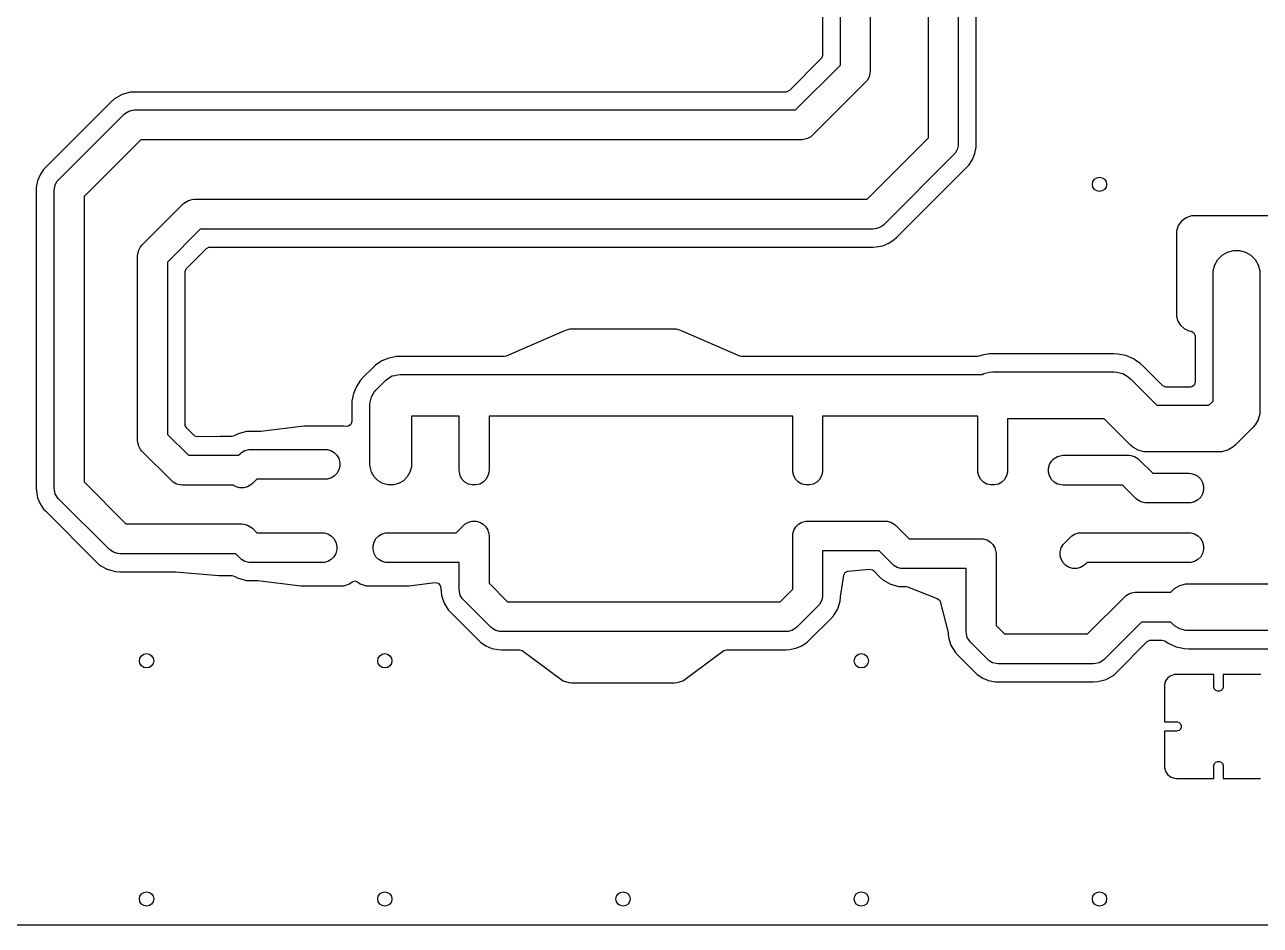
# Model space of a CAD drawing. Header units: inches. Extents: x 5.8 to 18, y -6.4 to -1.3.
# Drawn here: x 15.233 to 16.271, y -6.36 to -5.604 of the extents above; entities that cross this region are included whole.
import ezdxf

# ---------------------------------------------------------------- set-up
doc = ezdxf.new("R2010")
doc.units = ezdxf.units.IN
doc.header["$MEASUREMENT"] = 0
doc.layers.add('F.Cu', color=13, linetype='CONTINUOUS', true_color=0xc83434)

msp = doc.modelspace()

# ---------------------------------------------------------------- linework, layer by layer
at = {"layer": 'F.Cu', "linetype": 'CONTINUOUS'}
for p, q in [((15.9029, -4.9034), (15.9029, -5.6301)), ((15.9181, -5.6381), (15.9181, -5.2982)), ((15.9431, -5.3107), (15.9431, -5.6432)), ((15.9919, -5.6992), (15.9919, -5.4519)), ((16.0169, -5.4644), (16.0169, -5.7044)), ((16.0321, -5.7043), (16.0321, -5.589)), ((15.9029, -5.6301), (15.9021, -5.6324)), ((15.9017, -5.6329), (15.8753, -5.6595)), ((15.8804, -5.6757), (15.9181, -5.6381)), ((15.9021, -5.6324), (15.9017, -5.6329)), ((15.9394, -5.6521), (15.8944, -5.6971)), ((15.9405, -5.6509), (15.9394, -5.6521)), ((15.9421, -5.648), (15.9405, -5.6509)), ((15.9429, -5.6449), (15.9421, -5.648)), ((15.9431, -5.6432), (15.9429, -5.6449)), ((15.315, -5.6627), (15.3086, -5.6663)), ((15.3221, -5.6608), (15.315, -5.6627)), ((15.3257, -5.6607), (15.3221, -5.6608)), ((15.8725, -5.6607), (15.3257, -5.6607)), ((15.8731, -5.6606), (15.8725, -5.6607)), ((15.8753, -5.6595), (15.8731, -5.6606)), ((15.306, -5.6688), (15.2511, -5.7237)), ((15.3086, -5.6663), (15.306, -5.6688)), ((15.2617, -5.7344), (15.3167, -5.6794)), ((15.3167, -5.6794), (15.3179, -5.6783)), ((15.3179, -5.6783), (15.3208, -5.6767)), ((15.3208, -5.6767), (15.3239, -5.6759)), ((15.3239, -5.6759), (15.3256, -5.6757)), ((15.3256, -5.6757), (15.8804, -5.6757)), ((15.3307, -5.7007), (15.2831, -5.7484)), ((15.8856, -5.7007), (15.3307, -5.7007)), ((15.8872, -5.7006), (15.8856, -5.7007)), ((15.8903, -5.6998), (15.8872, -5.7006)), ((15.8932, -5.6982), (15.8903, -5.6998)), ((15.8944, -5.6971), (15.8932, -5.6982)), ((15.9404, -5.7507), (15.9919, -5.6992)), ((16.0169, -5.7044), (16.0168, -5.706)), ((16.032, -5.707), (16.0321, -5.7043)), ((16.0133, -5.7132), (15.9544, -5.7721)), ((16.0144, -5.712), (16.0133, -5.7132)), ((16.0157, -5.7096), (16.0144, -5.712)), ((16.0144, -5.712), (16.0144, -5.712)), ((16.016, -5.7091), (16.0157, -5.7096)), ((16.0168, -5.706), (16.016, -5.7091)), ((16.0289, -5.7174), (16.031, -5.7124)), ((16.031, -5.7124), (16.032, -5.707)), ((15.2511, -5.7237), (15.2492, -5.7256)), ((15.9652, -5.7827), (16.024, -5.724)), ((16.024, -5.724), (16.0258, -5.722)), ((16.0258, -5.722), (16.0289, -5.7174)), ((15.2441, -5.7352), (15.243, -5.7406)), ((15.2462, -5.7302), (15.2441, -5.7352)), ((15.2492, -5.7256), (15.2462, -5.7302)), ((15.259, -5.7385), (15.2606, -5.7356)), ((15.2606, -5.7356), (15.2617, -5.7344)), ((15.243, -5.7406), (15.243, -5.7433)), ((15.243, -5.7433), (15.243, -5.9932)), ((15.2581, -5.7432), (15.2582, -5.7416)), ((15.2581, -5.9932), (15.2581, -5.7432)), ((15.2582, -5.7416), (15.259, -5.7385)), ((15.2831, -5.7484), (15.2831, -5.9881)), ((15.3317, -5.7894), (15.3667, -5.7544)), ((15.3667, -5.7544), (15.3679, -5.7533)), ((15.3679, -5.7533), (15.3708, -5.7517)), ((15.3708, -5.7517), (15.3739, -5.7509)), ((15.3739, -5.7509), (15.3756, -5.7507)), ((15.3756, -5.7507), (15.9404, -5.7507)), ((16.2083, -5.7662), (16.2045, -5.769)), ((16.2129, -5.7647), (16.2083, -5.7662)), ((16.2153, -5.7646), (16.2129, -5.7647)), ((16.286, -5.7646), (16.2153, -5.7646)), ((15.3807, -5.7757), (15.3531, -5.8034)), ((15.9456, -5.7757), (15.3807, -5.7757)), ((15.9472, -5.7756), (15.9456, -5.7757)), ((15.9503, -5.7748), (15.9472, -5.7756)), ((15.9532, -5.7732), (15.9503, -5.7748)), ((15.9544, -5.7721), (15.9532, -5.7732)), ((16.2017, -5.7728), (16.2002, -5.7774)), ((16.2045, -5.769), (16.2017, -5.7728)), ((15.9536, -5.7897), (15.9586, -5.7876)), ((15.9586, -5.7876), (15.9632, -5.7846)), ((15.9632, -5.7846), (15.9652, -5.7827)), ((16.2002, -5.7774), (16.2001, -5.7798)), ((16.2001, -5.7798), (16.2001, -5.8468)), ((15.3281, -5.7982), (15.3282, -5.7966)), ((15.3282, -5.7966), (15.329, -5.7935)), ((15.329, -5.7935), (15.3306, -5.7906)), ((15.3306, -5.7906), (15.3317, -5.7894)), ((15.3693, -5.8086), (15.3858, -5.792)), ((15.3858, -5.792), (15.388, -5.7909)), ((15.388, -5.7909), (15.3886, -5.7909)), ((15.3886, -5.7909), (15.9455, -5.7909)), ((15.9455, -5.7909), (15.9482, -5.7908)), ((15.9482, -5.7908), (15.9536, -5.7897)), ((16.2349, -5.8013), (16.2386, -5.7976)), ((16.2386, -5.7976), (16.243, -5.7951)), ((16.243, -5.7951), (16.248, -5.7937)), ((16.248, -5.7937), (16.2531, -5.7937)), ((16.2531, -5.7937), (16.2581, -5.7951)), ((16.2581, -5.7951), (16.2625, -5.7976)), ((16.2625, -5.7976), (16.2662, -5.8013)), ((15.3281, -5.9532), (15.3281, -5.7982)), ((15.3531, -5.8034), (15.3531, -5.9481)), ((16.231, -5.8107), (16.2324, -5.8057)), ((16.2324, -5.8057), (16.2349, -5.8013)), ((16.2662, -5.8013), (16.2687, -5.8057)), ((16.2687, -5.8057), (16.2701, -5.8107)), ((15.3681, -5.8114), (15.3689, -5.809)), ((15.3681, -5.9401), (15.3681, -5.8114)), ((15.3689, -5.809), (15.3693, -5.8086)), ((16.2309, -5.8132), (16.231, -5.8107)), ((16.2309, -5.9201), (16.2309, -5.8132)), ((16.2701, -5.8107), (16.2702, -5.8132)), ((16.2702, -5.8132), (16.2702, -5.9282)), ((16.2001, -5.8468), (16.2002, -5.8489)), ((16.2002, -5.8489), (16.2013, -5.853)), ((15.6909, -5.8599), (15.6879, -5.8606)), ((15.6924, -5.8599), (15.6909, -5.8599)), ((15.7787, -5.8599), (15.6924, -5.8599)), ((15.7802, -5.8599), (15.7787, -5.8599)), ((15.7833, -5.8606), (15.7802, -5.8599)), ((16.2013, -5.853), (16.2036, -5.8565)), ((16.2036, -5.8565), (16.2067, -5.8593)), ((16.2067, -5.8593), (16.2105, -5.8612)), ((15.6865, -5.8611), (15.6375, -5.8824)), ((15.6879, -5.8606), (15.6865, -5.8611)), ((15.7847, -5.8612), (15.7833, -5.8606)), ((15.8337, -5.8824), (15.7847, -5.8612)), ((16.2105, -5.8612), (16.2126, -5.8616)), ((16.2126, -5.8616), (16.2148, -5.8628)), ((16.2148, -5.8628), (16.2158, -5.8651)), ((16.2158, -5.8651), (16.2159, -5.8655)), ((16.2159, -5.8655), (16.2159, -5.9045)), ((16.043, -5.8806), (16.0372, -5.8816)), ((16.0459, -5.8806), (16.043, -5.8806)), ((16.1476, -5.8806), (16.0459, -5.8806)), ((16.151, -5.8807), (16.1476, -5.8806)), ((16.1578, -5.882), (16.151, -5.8807)), ((15.5278, -5.89), (15.5255, -5.8922)), ((15.5331, -5.8865), (15.5278, -5.89)), ((15.539, -5.884), (15.5331, -5.8865)), ((15.5453, -5.8828), (15.539, -5.884)), ((15.5485, -5.8827), (15.5453, -5.8828)), ((15.6359, -5.8827), (15.5485, -5.8827)), ((15.6375, -5.8824), (15.6359, -5.8827)), ((15.8353, -5.8827), (15.8337, -5.8824)), ((16.0331, -5.8827), (15.8353, -5.8827)), ((16.0344, -5.8825), (16.0331, -5.8827)), ((16.0372, -5.8816), (16.0344, -5.8825)), ((16.1641, -5.8847), (16.1578, -5.882)), ((16.1698, -5.8885), (16.1641, -5.8847)), ((16.1722, -5.8908), (16.1698, -5.8885)), ((16.1887, -5.9073), (16.1722, -5.8908)), ((15.5175, -5.9002), (15.5153, -5.9025)), ((15.5255, -5.8922), (15.5175, -5.9002)), ((15.5361, -5.9029), (15.5378, -5.9014)), ((15.5378, -5.9014), (15.5418, -5.8991)), ((15.5378, -5.9014), (15.5378, -5.9014)), ((15.5418, -5.8991), (15.544, -5.8986)), ((15.544, -5.8986), (15.5462, -5.898)), ((15.5462, -5.898), (15.5485, -5.8978)), ((15.5462, -5.898), (15.5462, -5.898)), ((15.5485, -5.8978), (15.6133, -5.8978)), ((15.6133, -5.8978), (15.7356, -5.8978)), ((15.7356, -5.8978), (15.8946, -5.8978)), ((15.8946, -5.8978), (16.0372, -5.8978)), ((16.0372, -5.8978), (16.0384, -5.8971)), ((16.0384, -5.8971), (16.0433, -5.8958)), ((16.0433, -5.8958), (16.0459, -5.8956)), ((16.0459, -5.8956), (16.1476, -5.8956)), ((16.1476, -5.8956), (16.1502, -5.8958)), ((16.1502, -5.8958), (16.1502, -5.8958)), ((16.1502, -5.8958), (16.155, -5.8971)), ((16.155, -5.8971), (16.1552, -5.8971)), ((16.1552, -5.8971), (16.1596, -5.8997)), ((16.1596, -5.8997), (16.1596, -5.8997)), ((16.1596, -5.8997), (16.1615, -5.9014)), ((16.1615, -5.9014), (16.1837, -5.9236)), ((15.5117, -5.9079), (15.5093, -5.9138)), ((15.5153, -5.9025), (15.5117, -5.9079)), ((15.5267, -5.9126), (15.5282, -5.9109)), ((15.5282, -5.9109), (15.5361, -5.9029)), ((16.1892, -5.9077), (16.1887, -5.9073)), ((16.1916, -5.9085), (16.1892, -5.9077)), ((16.2119, -5.9085), (16.1916, -5.9085)), ((16.2131, -5.9083), (16.2119, -5.9085)), ((16.2151, -5.9069), (16.2131, -5.9083)), ((16.2159, -5.9045), (16.2151, -5.9069)), ((15.5093, -5.9138), (15.508, -5.9201)), ((15.508, -5.9201), (15.508, -5.9233)), ((15.5231, -5.9232), (15.5232, -5.921)), ((15.5232, -5.921), (15.5244, -5.9166)), ((15.5244, -5.9166), (15.5267, -5.9126)), ((15.5267, -5.9126), (15.5267, -5.9126)), ((16.2274, -5.9236), (16.2309, -5.9201)), ((15.508, -5.9233), (15.508, -5.9374)), ((15.5231, -5.9732), (15.5231, -5.9232)), ((15.5981, -5.9328), (15.5581, -5.9328)), ((15.5581, -5.9328), (15.5581, -5.9732)), ((15.5981, -5.9782), (15.5981, -5.9328)), ((15.7356, -5.9328), (15.6231, -5.9328)), ((15.6231, -5.9328), (15.6231, -5.9782)), ((15.8781, -5.9328), (15.7356, -5.9328)), ((15.8781, -5.9782), (15.8781, -5.9328)), ((16.0334, -5.9328), (15.9031, -5.9328)), ((15.9031, -5.9328), (15.9031, -5.9782)), ((16.0334, -5.9782), (16.0334, -5.9328)), ((16.1837, -5.9236), (16.2106, -5.9236)), ((16.2106, -5.9236), (16.2274, -5.9236)), ((16.2701, -5.9308), (16.2688, -5.9356)), ((16.2702, -5.9282), (16.2701, -5.9308)), ((16.2701, -5.9308), (16.2701, -5.9308)), ((15.3681, -5.9408), (15.3681, -5.9401)), ((15.3693, -5.943), (15.3681, -5.9408)), ((15.3756, -5.9491), (15.3693, -5.943)), ((15.4676, -5.9412), (15.4316, -5.9457)), ((15.5011, -5.9412), (15.4676, -5.9412)), ((15.5037, -5.9414), (15.5011, -5.9412)), ((15.5052, -5.9412), (15.5037, -5.9414)), ((15.5072, -5.9397), (15.5052, -5.9412)), ((15.508, -5.9374), (15.5072, -5.9397)), ((16.1395, -5.935), (16.0584, -5.935)), ((16.0584, -5.935), (16.0584, -5.9782)), ((16.1616, -5.9572), (16.1395, -5.935)), ((16.2645, -5.9422), (16.2495, -5.9572)), ((16.2662, -5.9402), (16.2645, -5.9422)), ((16.2687, -5.9358), (16.2662, -5.9402)), ((16.2662, -5.9402), (16.2662, -5.9402)), ((16.2688, -5.9356), (16.2687, -5.9358)), ((15.3282, -5.9549), (15.3281, -5.9532)), ((15.3531, -5.9481), (15.3707, -5.9657)), ((15.3761, -5.9495), (15.3756, -5.9491)), ((15.3785, -5.9502), (15.3761, -5.9495)), ((15.3973, -5.9498), (15.3785, -5.9502)), ((15.4073, -5.9498), (15.3973, -5.9498)), ((15.4092, -5.9494), (15.4073, -5.9498)), ((15.4124, -5.9477), (15.4092, -5.9494)), ((15.4195, -5.9458), (15.4124, -5.9477)), ((15.4231, -5.9457), (15.4195, -5.9458)), ((15.4311, -5.9457), (15.4231, -5.9457)), ((15.4316, -5.9457), (15.4311, -5.9457)), ((15.329, -5.958), (15.3282, -5.9549)), ((15.3306, -5.9609), (15.329, -5.958)), ((15.3317, -5.9621), (15.3306, -5.9609)), ((15.3567, -5.9871), (15.3317, -5.9621)), ((15.4142, -5.9644), (15.4154, -5.9633)), ((15.4154, -5.9633), (15.4182, -5.9617)), ((15.4182, -5.9617), (15.4214, -5.9609)), ((15.4214, -5.9609), (15.423, -5.9607)), ((15.423, -5.9607), (15.4854, -5.9607)), ((15.4854, -5.9607), (15.4871, -5.9609)), ((15.4871, -5.9609), (15.4902, -5.9617)), ((15.4902, -5.9617), (15.493, -5.9633)), ((15.493, -5.9633), (15.4954, -5.9656)), ((16.1636, -5.9589), (16.1616, -5.9572)), ((16.168, -5.9614), (16.1636, -5.9589)), ((16.1636, -5.9589), (16.1636, -5.9589)), ((16.1689, -5.9617), (16.168, -5.9614)), ((16.173, -5.9628), (16.1689, -5.9617)), ((16.1756, -5.9629), (16.173, -5.9628)), ((16.173, -5.9628), (16.173, -5.9628)), ((16.2106, -5.9629), (16.1756, -5.9629)), ((16.2356, -5.9629), (16.2106, -5.9629)), ((16.2381, -5.9628), (16.2356, -5.9629)), ((16.2431, -5.9614), (16.2381, -5.9628)), ((16.2381, -5.9628), (16.2381, -5.9628)), ((16.2441, -5.9609), (16.2431, -5.9614)), ((16.2475, -5.9589), (16.2441, -5.9609)), ((16.2495, -5.9572), (16.2475, -5.9589)), ((16.2475, -5.9589), (16.2475, -5.9589)), ((15.3707, -5.9657), (15.4128, -5.9657)), ((15.4128, -5.9657), (15.4142, -5.9644)), ((15.4954, -5.9656), (15.497, -5.9685)), ((15.497, -5.9685), (15.4978, -5.9716)), ((15.4978, -5.9716), (15.4978, -5.9749)), ((15.5232, -5.9755), (15.5231, -5.9732)), ((15.5581, -5.9732), (15.5579, -5.9755)), ((16.0928, -5.9766), (16.0937, -5.9735)), ((16.0937, -5.9735), (16.0953, -5.9706)), ((16.0953, -5.9706), (16.0976, -5.9683)), ((16.0976, -5.9683), (16.1004, -5.9667)), ((16.1004, -5.9667), (16.1036, -5.9659)), ((16.1036, -5.9659), (16.1052, -5.9657)), ((16.1052, -5.9657), (16.1602, -5.9657)), ((16.1602, -5.9657), (16.1618, -5.9659)), ((16.1618, -5.9659), (16.165, -5.9667)), ((16.165, -5.9667), (16.1678, -5.9683)), ((16.1678, -5.9683), (16.169, -5.9694)), ((16.169, -5.9694), (16.1804, -5.9807)), ((15.4902, -5.9848), (15.4871, -5.9856)), ((15.493, -5.9832), (15.4902, -5.9848)), ((15.4954, -5.9809), (15.493, -5.9832)), ((15.497, -5.978), (15.4954, -5.9809)), ((15.4978, -5.9749), (15.497, -5.978)), ((15.5244, -5.9799), (15.5232, -5.9755)), ((15.5267, -5.9839), (15.5244, -5.9799)), ((15.5299, -5.9871), (15.5267, -5.9839)), ((15.5544, -5.9839), (15.5512, -5.9871)), ((15.5567, -5.9799), (15.5544, -5.9839)), ((15.5579, -5.9755), (15.5567, -5.9799)), ((15.5982, -5.9799), (15.5981, -5.9782)), ((15.599, -5.983), (15.5982, -5.9799)), ((15.6006, -5.9859), (15.599, -5.983)), ((15.6221, -5.983), (15.6205, -5.9859)), ((15.6229, -5.9799), (15.6221, -5.983)), ((15.6231, -5.9782), (15.6229, -5.9799)), ((15.8782, -5.9799), (15.8781, -5.9782)), ((15.879, -5.983), (15.8782, -5.9799)), ((15.8806, -5.9859), (15.879, -5.983)), ((15.9021, -5.983), (15.9005, -5.9859)), ((15.9029, -5.9799), (15.9021, -5.983)), ((15.9031, -5.9782), (15.9029, -5.9799)), ((16.0335, -5.9799), (16.0334, -5.9782)), ((16.0343, -5.983), (16.0335, -5.9799)), ((16.036, -5.9859), (16.0343, -5.983)), ((16.0574, -5.983), (16.0558, -5.9859)), ((16.0583, -5.9799), (16.0574, -5.983)), ((16.0584, -5.9782), (16.0583, -5.9799)), ((16.0928, -5.9799), (16.0928, -5.9766)), ((16.0937, -5.983), (16.0928, -5.9799)), ((16.0953, -5.9859), (16.0937, -5.983)), ((16.1804, -5.9807), (16.2106, -5.9807)), ((16.2106, -5.9807), (16.2122, -5.9809)), ((16.2122, -5.9809), (16.2153, -5.9817)), ((16.2153, -5.9817), (16.2182, -5.9833)), ((16.2182, -5.9833), (16.2205, -5.9856)), ((15.243, -5.9932), (15.2431, -5.9959)), ((15.2582, -5.9949), (15.2581, -5.9932)), ((15.259, -5.998), (15.2582, -5.9949)), ((15.2831, -5.9881), (15.3183, -6.0233)), ((15.3579, -5.9882), (15.3567, -5.9871)), ((15.3608, -5.9898), (15.3579, -5.9882)), ((15.3639, -5.9906), (15.3608, -5.9898)), ((15.3656, -5.9907), (15.3639, -5.9906)), ((15.4082, -5.9907), (15.3656, -5.9907)), ((15.4108, -5.9922), (15.4082, -5.9907)), ((15.4139, -5.9931), (15.4108, -5.9922)), ((15.4172, -5.9931), (15.4139, -5.9931)), ((15.4203, -5.9922), (15.4172, -5.9931)), ((15.4232, -5.9906), (15.4203, -5.9922)), ((15.4244, -5.9895), (15.4232, -5.9906)), ((15.4282, -5.9857), (15.4244, -5.9895)), ((15.4854, -5.9857), (15.4282, -5.9857)), ((15.4871, -5.9856), (15.4854, -5.9857)), ((15.5339, -5.9894), (15.5299, -5.9871)), ((15.5383, -5.9906), (15.5339, -5.9894)), ((15.5428, -5.9906), (15.5383, -5.9906)), ((15.5472, -5.9894), (15.5428, -5.9906)), ((15.5512, -5.9871), (15.5472, -5.9894)), ((15.6029, -5.9882), (15.6006, -5.9859)), ((15.6058, -5.9898), (15.6029, -5.9882)), ((15.6089, -5.9906), (15.6058, -5.9898)), ((15.6122, -5.9906), (15.6089, -5.9906)), ((15.6153, -5.9898), (15.6122, -5.9906)), ((15.6182, -5.9882), (15.6153, -5.9898)), ((15.6205, -5.9859), (15.6182, -5.9882)), ((15.8829, -5.9882), (15.8806, -5.9859)), ((15.8858, -5.9898), (15.8829, -5.9882)), ((15.8889, -5.9906), (15.8858, -5.9898)), ((15.8922, -5.9906), (15.8889, -5.9906)), ((15.8953, -5.9898), (15.8922, -5.9906)), ((15.8982, -5.9882), (15.8953, -5.9898)), ((15.9005, -5.9859), (15.8982, -5.9882)), ((16.0383, -5.9882), (16.036, -5.9859)), ((16.0411, -5.9898), (16.0383, -5.9882)), ((16.0443, -5.9906), (16.0411, -5.9898)), ((16.0475, -5.9906), (16.0443, -5.9906)), ((16.0507, -5.9898), (16.0475, -5.9906)), ((16.0535, -5.9882), (16.0507, -5.9898)), ((16.0558, -5.9859), (16.0535, -5.9882)), ((16.0976, -5.9882), (16.0953, -5.9859)), ((16.1004, -5.9898), (16.0976, -5.9882)), ((16.1036, -5.9906), (16.1004, -5.9898)), ((16.1052, -5.9907), (16.1036, -5.9906)), ((16.155, -5.9907), (16.1052, -5.9907)), ((16.1664, -6.0021), (16.155, -5.9907)), ((16.2205, -5.9856), (16.2221, -5.9885)), ((16.2221, -5.9885), (16.2229, -5.9916)), ((16.2229, -5.9949), (16.2221, -5.998)), ((16.2229, -5.9916), (16.2229, -5.9949)), ((15.2431, -5.9959), (15.2441, -6.0013)), ((15.2441, -6.0013), (15.2462, -6.0063)), ((15.2606, -6.0009), (15.259, -5.998)), ((15.2617, -6.0021), (15.2606, -6.0009)), ((15.3043, -6.0446), (15.2617, -6.0021)), ((16.1676, -6.0032), (16.1664, -6.0021)), ((16.1704, -6.0048), (16.1676, -6.0032)), ((16.1736, -6.0056), (16.1704, -6.0048)), ((16.2153, -6.0048), (16.2122, -6.0056)), ((16.2182, -6.0032), (16.2153, -6.0048)), ((16.2205, -6.0009), (16.2182, -6.0032)), ((16.2221, -5.998), (16.2205, -6.0009)), ((15.2462, -6.0063), (15.2492, -6.0108)), ((15.2492, -6.0108), (15.2511, -6.0127)), ((15.2511, -6.0127), (15.2936, -6.0554)), ((16.1752, -6.0057), (16.1736, -6.0056)), ((16.2106, -6.0057), (16.1752, -6.0057)), ((16.2122, -6.0056), (16.2106, -6.0057)), ((15.3183, -6.0233), (15.4156, -6.0233)), ((15.4156, -6.0233), (15.4172, -6.0234)), ((15.4172, -6.0234), (15.4203, -6.0243)), ((15.4203, -6.0243), (15.4232, -6.0259)), ((15.4232, -6.0259), (15.4244, -6.027)), ((15.5955, -6.0307), (15.6017, -6.0245)), ((15.6017, -6.0245), (15.6029, -6.0234)), ((15.6029, -6.0234), (15.6058, -6.0218)), ((15.6058, -6.0218), (15.6089, -6.021)), ((15.6089, -6.021), (15.6122, -6.021)), ((15.6122, -6.021), (15.6153, -6.0218)), ((15.6153, -6.0218), (15.6182, -6.0234)), ((15.6182, -6.0234), (15.6205, -6.0258)), ((15.6205, -6.0258), (15.6221, -6.0286)), ((15.879, -6.0286), (15.8806, -6.0258)), ((15.8806, -6.0258), (15.8829, -6.0234)), ((15.8829, -6.0234), (15.8858, -6.0218)), ((15.8858, -6.0218), (15.8889, -6.021)), ((15.8889, -6.021), (15.8906, -6.0209)), ((15.8906, -6.0209), (15.9557, -6.0209)), ((15.9557, -6.0209), (15.9573, -6.021)), ((15.9573, -6.021), (15.9605, -6.0218)), ((15.9605, -6.0218), (15.9633, -6.0234)), ((15.9633, -6.0234), (15.9645, -6.0245)), ((15.9645, -6.0245), (15.9757, -6.0357)), ((15.4244, -6.027), (15.4282, -6.0307)), ((15.4282, -6.0307), (15.483, -6.0307)), ((15.483, -6.0307), (15.4846, -6.0309)), ((15.4846, -6.0309), (15.4878, -6.0317)), ((15.4878, -6.0317), (15.4906, -6.0333)), ((15.4906, -6.0333), (15.4929, -6.0356)), ((15.4929, -6.0356), (15.4945, -6.0385)), ((15.5266, -6.0385), (15.5282, -6.0356)), ((15.5282, -6.0356), (15.5305, -6.0333)), ((15.5305, -6.0333), (15.5333, -6.0317)), ((15.5333, -6.0317), (15.5365, -6.0309)), ((15.5365, -6.0309), (15.5381, -6.0307)), ((15.5381, -6.0307), (15.5955, -6.0307)), ((15.6221, -6.0286), (15.6229, -6.0317)), ((15.6229, -6.0317), (15.6231, -6.0334)), ((15.6231, -6.0334), (15.6231, -6.0731)), ((15.8781, -6.0334), (15.8782, -6.0317)), ((15.8781, -6.0781), (15.8781, -6.0334)), ((15.8782, -6.0317), (15.879, -6.0286)), ((15.9757, -6.0357), (16.0362, -6.0357)), ((16.0362, -6.0357), (16.0378, -6.0359)), ((16.0378, -6.0359), (16.041, -6.0367)), ((16.041, -6.0367), (16.0438, -6.0383)), ((16.1061, -6.0394), (16.1111, -6.0344)), ((16.1111, -6.0344), (16.1123, -6.0333)), ((16.1123, -6.0333), (16.1151, -6.0317)), ((16.1151, -6.0317), (16.1183, -6.0309)), ((16.1183, -6.0309), (16.1199, -6.0307)), ((16.1199, -6.0307), (16.2106, -6.0307)), ((16.2106, -6.0307), (16.2122, -6.0309)), ((16.2122, -6.0309), (16.2153, -6.0317)), ((16.2153, -6.0317), (16.2182, -6.0333)), ((16.2182, -6.0333), (16.2205, -6.0356)), ((16.2205, -6.0356), (16.2221, -6.0385)), ((15.3055, -6.0457), (15.3043, -6.0446)), ((15.3083, -6.0474), (15.3055, -6.0457)), ((15.4945, -6.0385), (15.4954, -6.0416)), ((15.4954, -6.0449), (15.4945, -6.048)), ((15.4954, -6.0416), (15.4954, -6.0449)), ((15.5257, -6.0416), (15.5266, -6.0385)), ((15.5257, -6.0449), (15.5257, -6.0416)), ((15.5266, -6.048), (15.5257, -6.0449)), ((15.9505, -6.0459), (15.9031, -6.0459)), ((15.9031, -6.0459), (15.9031, -6.0832)), ((15.9617, -6.0571), (15.9505, -6.0459)), ((16.0438, -6.0383), (16.0461, -6.0406)), ((16.0461, -6.0406), (16.0477, -6.0435)), ((16.0477, -6.0435), (16.0486, -6.0466)), ((16.0486, -6.0466), (16.0487, -6.0482)), ((16.1025, -6.0466), (16.1034, -6.0435)), ((16.1025, -6.0499), (16.1025, -6.0466)), ((16.1034, -6.0435), (16.105, -6.0406)), ((16.105, -6.0406), (16.1061, -6.0394)), ((16.2221, -6.0385), (16.2229, -6.0416)), ((16.2229, -6.0449), (16.2221, -6.048)), ((16.2229, -6.0416), (16.2229, -6.0449)), ((15.2936, -6.0554), (15.2962, -6.0578)), ((15.3115, -6.0482), (15.3083, -6.0474)), ((15.3131, -6.0483), (15.3115, -6.0482)), ((15.4104, -6.0483), (15.3131, -6.0483)), ((15.4142, -6.0521), (15.4104, -6.0483)), ((15.4154, -6.0532), (15.4142, -6.0521)), ((15.4182, -6.0548), (15.4154, -6.0532)), ((15.4214, -6.0556), (15.4182, -6.0548)), ((15.423, -6.0557), (15.4214, -6.0556)), ((15.483, -6.0557), (15.423, -6.0557)), ((15.4846, -6.0556), (15.483, -6.0557)), ((15.4878, -6.0548), (15.4846, -6.0556)), ((15.4906, -6.0532), (15.4878, -6.0548)), ((15.4929, -6.0509), (15.4906, -6.0532)), ((15.4945, -6.048), (15.4929, -6.0509)), ((15.5282, -6.0509), (15.5266, -6.048)), ((15.5305, -6.0532), (15.5282, -6.0509)), ((15.5333, -6.0548), (15.5305, -6.0532)), ((15.5365, -6.0556), (15.5333, -6.0548)), ((15.5381, -6.0557), (15.5365, -6.0556)), ((15.5981, -6.0557), (15.5381, -6.0557)), ((15.5981, -6.0782), (15.5981, -6.0557)), ((15.9629, -6.0582), (15.9617, -6.0571)), ((16.0487, -6.0482), (16.0487, -6.1087)), ((16.1034, -6.053), (16.1025, -6.0499)), ((16.105, -6.0559), (16.1034, -6.053)), ((16.1073, -6.0582), (16.105, -6.0559)), ((16.1238, -6.0571), (16.1225, -6.0582)), ((16.1251, -6.0557), (16.1238, -6.0571)), ((16.2106, -6.0557), (16.1251, -6.0557)), ((16.2122, -6.0556), (16.2106, -6.0557)), ((16.2153, -6.0548), (16.2122, -6.0556)), ((16.2182, -6.0532), (16.2153, -6.0548)), ((16.2205, -6.0509), (16.2182, -6.0532)), ((16.2221, -6.048), (16.2205, -6.0509)), ((15.2962, -6.0578), (15.3025, -6.0614)), ((15.3025, -6.0614), (15.3095, -6.0633)), ((15.3095, -6.0633), (15.3131, -6.0635)), ((15.3131, -6.0635), (15.3595, -6.0635)), ((15.3595, -6.0635), (15.3598, -6.0635)), ((15.3598, -6.0635), (15.3963, -6.0666)), ((15.3963, -6.0666), (15.4073, -6.0666)), ((15.4073, -6.0666), (15.4092, -6.0671)), ((15.4092, -6.0671), (15.4124, -6.0689)), ((15.9181, -6.0844), (15.9209, -6.0663)), ((15.9209, -6.0663), (15.922, -6.0641)), ((15.922, -6.0641), (15.9242, -6.063)), ((15.9242, -6.063), (15.9245, -6.0629)), ((15.9245, -6.0629), (15.9426, -6.0613)), ((15.9426, -6.0613), (15.945, -6.0619)), ((15.945, -6.0619), (15.9458, -6.0625)), ((15.9458, -6.0625), (15.951, -6.0678)), ((15.951, -6.0678), (15.9537, -6.0702)), ((15.9658, -6.0598), (15.9629, -6.0582)), ((15.9689, -6.0606), (15.9658, -6.0598)), ((15.9706, -6.0607), (15.9689, -6.0606)), ((16.0237, -6.0607), (15.9706, -6.0607)), ((16.0237, -6.1139), (16.0237, -6.0607)), ((16.1101, -6.0598), (16.1073, -6.0582)), ((16.1133, -6.0606), (16.1101, -6.0598)), ((16.1166, -6.0606), (16.1133, -6.0606)), ((16.1197, -6.0598), (16.1166, -6.0606)), ((16.1225, -6.0582), (16.1197, -6.0598)), ((15.4124, -6.0689), (15.4195, -6.0707)), ((15.4195, -6.0707), (15.4231, -6.0708)), ((15.4231, -6.0708), (15.4286, -6.0708)), ((15.4286, -6.0708), (15.4291, -6.0708)), ((15.4291, -6.0708), (15.4652, -6.0753)), ((15.4652, -6.0753), (15.4986, -6.0753)), ((15.4986, -6.0753), (15.5011, -6.0752)), ((15.5011, -6.0752), (15.506, -6.0735)), ((15.506, -6.0735), (15.5081, -6.072)), ((15.5081, -6.072), (15.5104, -6.0712)), ((15.5104, -6.0712), (15.5128, -6.0719)), ((15.5128, -6.0719), (15.5128, -6.0719)), ((15.5128, -6.0719), (15.5149, -6.0735)), ((15.5149, -6.0735), (15.5199, -6.0752)), ((15.5199, -6.0752), (15.5224, -6.0753)), ((15.5224, -6.0753), (15.5559, -6.0753)), ((15.5559, -6.0753), (15.5779, -6.0726)), ((15.5779, -6.0726), (15.5803, -6.0731)), ((15.5803, -6.0731), (15.582, -6.0749)), ((15.582, -6.0749), (15.5823, -6.0759)), ((15.5823, -6.0759), (15.5829, -6.0797)), ((15.6231, -6.0731), (15.6387, -6.0887)), ((15.8674, -6.0887), (15.8781, -6.0781)), ((15.9537, -6.0702), (15.96, -6.0738)), ((15.96, -6.0738), (15.967, -6.0757)), ((15.967, -6.0757), (15.9706, -6.0759)), ((15.9706, -6.0759), (15.9729, -6.0759)), ((15.9729, -6.0759), (15.9743, -6.0762)), ((15.9743, -6.0762), (15.9993, -6.0858)), ((16.1955, -6.0807), (16.1986, -6.0776)), ((16.1986, -6.0776), (16.203, -6.0751)), ((16.203, -6.0751), (16.208, -6.0737)), ((16.208, -6.0737), (16.2106, -6.0736)), ((16.2106, -6.0736), (16.2924, -6.0736)), ((15.5829, -6.0797), (15.583, -6.0799)), ((15.583, -6.0799), (15.5833, -6.0833)), ((15.5833, -6.0833), (15.5853, -6.0897)), ((15.5982, -6.0799), (15.5981, -6.0782)), ((15.599, -6.083), (15.5982, -6.0799)), ((15.6006, -6.0859), (15.599, -6.083)), ((15.6017, -6.0871), (15.6006, -6.0859)), ((15.6246, -6.11), (15.6017, -6.0871)), ((15.9021, -6.088), (15.9005, -6.0909)), ((15.9029, -6.0849), (15.9021, -6.088)), ((15.9031, -6.0832), (15.9029, -6.0849)), ((15.9158, -6.0946), (15.9178, -6.0881)), ((15.9178, -6.0881), (15.9181, -6.0847)), ((15.9181, -6.0847), (15.9181, -6.0844)), ((15.9993, -6.0858), (16.0012, -6.0874)), ((16.0012, -6.0874), (16.0017, -6.0885)), ((16.0017, -6.0885), (16.0084, -6.1145)), ((16.1254, -6.1157), (16.1567, -6.0844)), ((16.1567, -6.0844), (16.1579, -6.0833)), ((16.1579, -6.0833), (16.1608, -6.0817)), ((16.1608, -6.0817), (16.1639, -6.0809)), ((16.1639, -6.0809), (16.1656, -6.0807)), ((16.1656, -6.0807), (16.1955, -6.0807)), ((15.5853, -6.0897), (15.5888, -6.0954)), ((15.5888, -6.0954), (15.5911, -6.0978)), ((15.5911, -6.0978), (15.6139, -6.1207)), ((15.6387, -6.0887), (15.7356, -6.0887)), ((15.7356, -6.0887), (15.8674, -6.0887)), ((15.8994, -6.0921), (15.8815, -6.11)), ((15.9005, -6.0909), (15.8994, -6.0921)), ((15.9123, -6.1004), (15.9158, -6.0946)), ((15.8921, -6.1207), (15.91, -6.1029)), ((15.91, -6.1029), (15.9123, -6.1004)), ((16.0487, -6.1087), (16.0557, -6.1157)), ((16.1707, -6.1057), (16.1394, -6.1371)), ((16.1955, -6.1057), (16.1707, -6.1057)), ((16.1986, -6.1089), (16.1955, -6.1057)), ((16.203, -6.1114), (16.1986, -6.1089)), ((15.6259, -6.1111), (15.6246, -6.11)), ((15.6287, -6.1127), (15.6259, -6.1111)), ((15.6319, -6.1136), (15.6287, -6.1127)), ((15.6335, -6.1137), (15.6319, -6.1136)), ((15.7356, -6.1137), (15.6335, -6.1137)), ((15.8726, -6.1137), (15.7356, -6.1137)), ((15.8742, -6.1136), (15.8726, -6.1137)), ((15.8774, -6.1127), (15.8742, -6.1136)), ((15.8802, -6.1111), (15.8774, -6.1127)), ((15.8815, -6.11), (15.8802, -6.1111)), ((16.0084, -6.1145), (16.0086, -6.1152)), ((16.0086, -6.1152), (16.0088, -6.1187)), ((16.0088, -6.1187), (16.0108, -6.1252)), ((16.0238, -6.1155), (16.0237, -6.1139)), ((16.0246, -6.1187), (16.0238, -6.1155)), ((16.0263, -6.1215), (16.0246, -6.1187)), ((16.0557, -6.1157), (16.1254, -6.1157)), ((16.208, -6.1128), (16.203, -6.1114)), ((16.2106, -6.1129), (16.208, -6.1128)), ((16.3006, -6.1129), (16.2106, -6.1129)), ((15.6139, -6.1207), (15.6158, -6.1226)), ((15.6158, -6.1226), (15.6204, -6.1257)), ((15.6204, -6.1257), (15.6254, -6.1278)), ((15.6254, -6.1278), (15.6308, -6.1288)), ((15.6308, -6.1288), (15.6335, -6.1289)), ((15.6335, -6.1289), (15.6487, -6.1289)), ((15.6487, -6.1289), (15.651, -6.1296)), ((15.651, -6.1296), (15.651, -6.1296)), ((15.651, -6.1296), (15.6833, -6.1536)), ((15.7877, -6.1536), (15.8201, -6.1296)), ((15.8201, -6.1296), (15.8224, -6.1289)), ((15.8224, -6.1289), (15.8225, -6.1289)), ((15.8225, -6.1289), (15.8726, -6.1289)), ((15.8726, -6.1289), (15.8753, -6.1288)), ((15.8753, -6.1288), (15.8807, -6.1277)), ((15.8807, -6.1277), (15.8857, -6.1257)), ((15.8857, -6.1257), (15.8902, -6.1226)), ((15.8902, -6.1226), (15.8921, -6.1207)), ((16.0108, -6.1252), (16.0143, -6.131)), ((16.0273, -6.1227), (16.0263, -6.1215)), ((16.0417, -6.1371), (16.0273, -6.1227)), ((16.1502, -6.1477), (16.1757, -6.122)), ((16.1757, -6.122), (16.1779, -6.1208)), ((16.1779, -6.1208), (16.1786, -6.1208)), ((16.1786, -6.1208), (16.188, -6.1208)), ((16.188, -6.1208), (16.1903, -6.1215)), ((16.1903, -6.1215), (16.1933, -6.1235)), ((16.1933, -6.1235), (16.1999, -6.1264)), ((16.1999, -6.1264), (16.207, -6.1279)), ((16.207, -6.1279), (16.2106, -6.1281)), ((16.2106, -6.1281), (16.3455, -6.1281)), ((16.0143, -6.131), (16.0167, -6.1334)), ((16.0167, -6.1334), (16.031, -6.1477)), ((16.0429, -6.1382), (16.0417, -6.1371)), ((16.0458, -6.1398), (16.0429, -6.1382)), ((16.0489, -6.1406), (16.0458, -6.1398)), ((16.1353, -6.1398), (16.1322, -6.1406)), ((16.1382, -6.1382), (16.1353, -6.1398)), ((16.1394, -6.1371), (16.1382, -6.1382)), ((16.031, -6.1477), (16.033, -6.1496)), ((16.033, -6.1496), (16.0375, -6.1527)), ((16.0506, -6.1407), (16.0489, -6.1406)), ((16.1306, -6.1407), (16.0506, -6.1407)), ((16.1322, -6.1406), (16.1306, -6.1407)), ((16.1412, -6.1538), (16.1476, -6.1502)), ((16.1476, -6.1502), (16.1502, -6.1477)), ((16.1954, -6.1507), (16.1929, -6.1526)), ((16.1985, -6.1497), (16.1954, -6.1507)), ((16.2001, -6.1496), (16.1985, -6.1497)), ((16.2315, -6.1496), (16.2001, -6.1496)), ((16.2315, -6.1598), (16.2315, -6.1496)), ((16.2709, -6.1496), (16.2394, -6.1496)), ((16.2394, -6.1496), (16.2394, -6.1598)), ((15.6833, -6.1536), (15.6853, -6.155)), ((15.6853, -6.155), (15.69, -6.1565)), ((15.69, -6.1565), (15.6924, -6.1566)), ((15.6924, -6.1566), (15.7787, -6.1566)), ((15.7787, -6.1566), (15.7811, -6.1565)), ((15.7811, -6.1565), (15.7857, -6.155)), ((15.7857, -6.155), (15.7877, -6.1536)), ((16.0375, -6.1527), (16.0425, -6.1548)), ((16.0425, -6.1548), (16.0479, -6.1558)), ((16.0479, -6.1558), (16.0506, -6.1558)), ((16.0506, -6.1558), (16.1305, -6.1558)), ((16.1305, -6.1558), (16.1341, -6.1557)), ((16.1341, -6.1557), (16.1412, -6.1538)), ((16.191, -6.1551), (16.1901, -6.1582)), ((16.1901, -6.1582), (16.1901, -6.1599)), ((16.1901, -6.1599), (16.1901, -6.1894)), ((16.1929, -6.1526), (16.191, -6.1551)), ((16.2316, -6.1606), (16.2315, -6.1598)), ((16.2322, -6.162), (16.2316, -6.1606)), ((16.2393, -6.1606), (16.2387, -6.162)), ((16.2394, -6.1598), (16.2393, -6.1606)), ((16.2333, -6.1631), (16.2322, -6.162)), ((16.2347, -6.1637), (16.2333, -6.1631)), ((16.2362, -6.1637), (16.2347, -6.1637)), ((16.2377, -6.1631), (16.2362, -6.1637)), ((16.2387, -6.162), (16.2377, -6.1631)), ((16.1901, -6.1894), (16.2002, -6.1894)), ((16.2002, -6.1894), (16.201, -6.1894)), ((16.201, -6.1894), (16.2024, -6.19)), ((16.2024, -6.19), (16.2035, -6.1911)), ((16.2035, -6.1911), (16.2041, -6.1925)), ((16.2002, -6.1972), (16.1901, -6.1972)), ((16.1901, -6.1972), (16.1901, -6.2267)), ((16.201, -6.1971), (16.2002, -6.1972)), ((16.2024, -6.1966), (16.201, -6.1971)), ((16.2035, -6.1955), (16.2024, -6.1966)), ((16.2041, -6.1941), (16.2035, -6.1955)), ((16.2041, -6.1925), (16.2041, -6.1941)), ((16.2322, -6.2244), (16.2333, -6.2233)), ((16.2333, -6.2233), (16.2347, -6.2227)), ((16.2347, -6.2227), (16.2362, -6.2227)), ((16.2362, -6.2227), (16.2377, -6.2233)), ((16.2377, -6.2233), (16.2387, -6.2244)), ((16.1901, -6.2267), (16.1901, -6.2282)), ((16.1901, -6.2282), (16.1912, -6.2313)), ((16.1912, -6.2313), (16.193, -6.2339)), ((16.2315, -6.2266), (16.2316, -6.2258)), ((16.2315, -6.2368), (16.2315, -6.2266)), ((16.2316, -6.2258), (16.2322, -6.2244)), ((16.2387, -6.2244), (16.2393, -6.2258)), ((16.2393, -6.2258), (16.2394, -6.2266)), ((16.2394, -6.2266), (16.2394, -6.2368)), ((16.193, -6.2339), (16.1956, -6.2358)), ((16.1956, -6.2358), (16.1986, -6.2368)), ((16.1986, -6.2368), (16.2002, -6.2369)), ((16.2002, -6.2369), (16.2315, -6.2369)), ((16.2315, -6.2369), (16.2315, -6.2368)), ((16.2394, -6.2368), (16.2394, -6.2369)), ((16.2394, -6.2369), (16.2708, -6.2369)), ((17.8994, -6.3603), (14.1987, -6.3603))]:
    msp.add_line(p, q, dxfattribs=at)
at = {"layer": 'F.Cu'}
for centre in [(16.1356, -5.7382), (15.3356, -6.1382), (15.5356, -6.1382), (15.9356, -6.1382), (15.3356, -6.3382), (15.5356, -6.3382), (15.7356, -6.3382), (15.9356, -6.3382), (16.1356, -6.3382)]:
    msp.add_circle(centre, 0.00598, dxfattribs=at)

doc.saveas('drawing.dxf')
